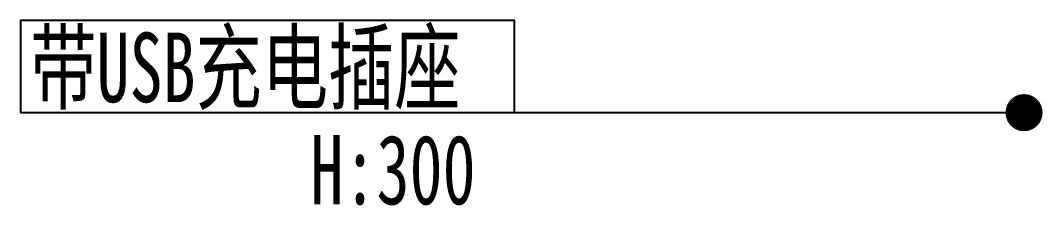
# Model space of a CAD drawing. Header units: millimetres. Extents: x -133666 to 228300, y -346623 to 180165.
# Drawn here: x 14219 to 16429, y -177179 to -176779 of the extents above; entities that cross this region are included whole.
import ezdxf

# ---------------------------------------------------------------- set-up
doc = ezdxf.new("R2010")
doc.units = ezdxf.units.MM
doc.header["$LTSCALE"] = 1000
doc.layers.add('PUB_TEXT', color=7, linetype='CONTINUOUS')
doc.styles.add('黑体', font='simhei.ttf')

msp = doc.modelspace()

# ---------------------------------------------------------------- linework, layer by layer
at = {"layer": 'PUB_TEXT'}
msp.add_line((15287.5, -176978.3), (16389.1, -176978.3), dxfattribs=at)
msp.add_lwpolyline([(15287.5, -176978.3), (15287.5, -176779.4), (14219.2, -176779.4), (14219.2, -176978.3)], close=True, dxfattribs=at)
at = {"layer": 'PUB_TEXT', "const_width": 40}
msp.add_lwpolyline([(16389.1, -176998.3, 1), (16389.1, -176958.3, 1)], format="xyb", close=True, dxfattribs=at)

# ---------------------------------------------------------------- texts
at = {"layer": 'PUB_TEXT', "style": '黑体', "width": 0.7}
for s, p in [('带USB充电插座', (14240.4, -176955.6)), ('H:300', (14846.2, -177176.2))]:
    msp.add_text(s, height=150, dxfattribs=at).set_placement(p)

doc.saveas('drawing.dxf')
